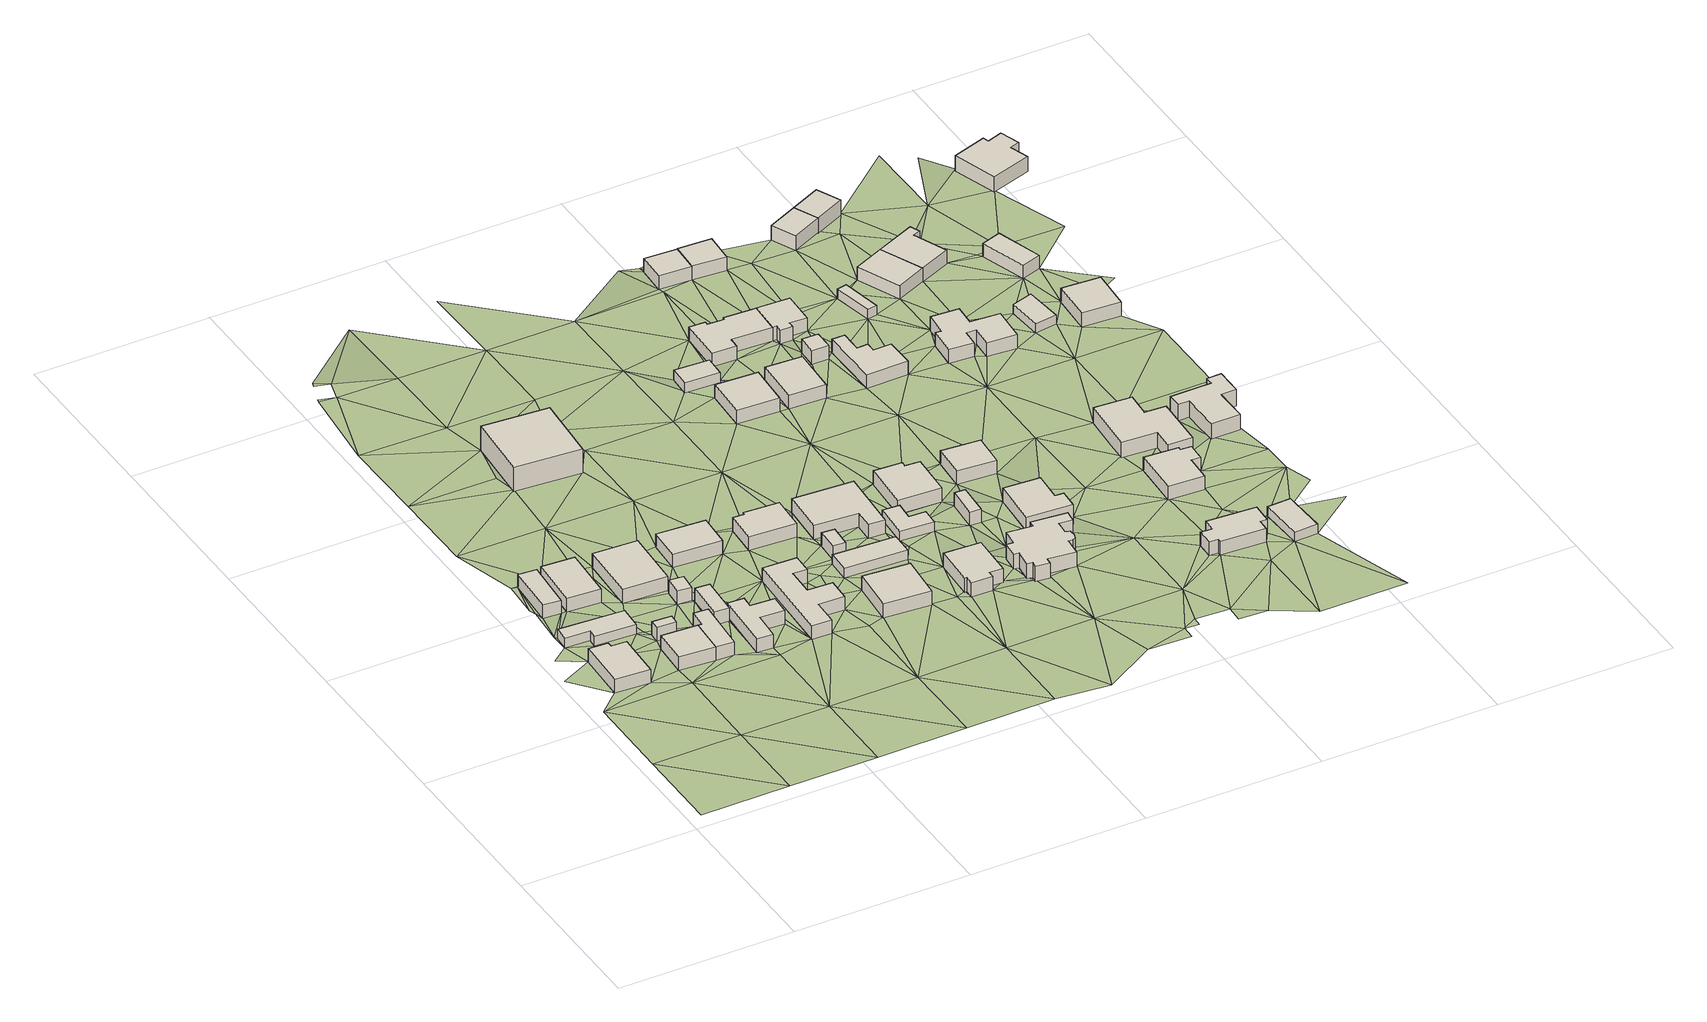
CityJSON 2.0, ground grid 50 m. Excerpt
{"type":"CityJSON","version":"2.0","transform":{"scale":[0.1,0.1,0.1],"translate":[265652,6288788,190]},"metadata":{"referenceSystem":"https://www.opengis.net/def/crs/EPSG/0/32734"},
"CityObjects":{
"building1":{"type":"Building","attributes":{"address":"16 Johannes Street Mamre 7347 Cape Town","building":"house","building:levels":"1","building_height":4.1,"roof_height":196.97,"ground_height":192.87,"plus_code":"4FRWFFPG+8R4"},"geometry":[{"type":"Solid","lod":"1","boundaries":[[[[0,1,2,3]],[[1,4,5,2]],[[4,6,7,5]],[[6,8,9,7]],[[8,10,11,9]],[[10,0,3,11]],[[3,2,5,7,9,11]],[[10,8,6,4,1,0]]]]}]},
"building2":{"type":"Building","attributes":{"address":"Johannes Street Mamre 7347 Cape Town","building":"cabin","building:levels":"1","building_height":2.8,"roof_height":195.83,"ground_height":193.03,"plus_code":"4FRWFFPG+9RH"},"geometry":[{"type":"Solid","lod":"1","boundaries":[[[[12,13,14,15]],[[13,16,17,14]],[[16,18,19,17]],[[18,20,21,19]],[[20,22,23,21]],[[22,12,15,23]],[[15,14,17,19,21,23]],[[22,20,18,16,13,12]]]]}]},
"building3":{"type":"Building","attributes":{"building":"garage","building:levels":"1","building_height":4.1,"roof_height":197.47,"ground_height":193.37,"plus_code":"4FRWFFPG+CRM"},"geometry":[{"type":"Solid","lod":"1","boundaries":[[[[24,25,26,27]],[[25,28,29,26]],[[28,30,31,29]],[[30,24,27,31]],[[27,26,29,31]],[[30,28,25,24]]]]}]},
"building4":{"type":"Building","attributes":{"address":"47 Main Road Mamre 7347 Cape Town","building":"house","building:levels":"1","building_height":4.1,"roof_height":197.3,"ground_height":193.2,"plus_code":"4FRWFFPG+CVJ"},"geometry":[{"type":"Solid","lod":"1","boundaries":[[[[32,33,34,35]],[[33,36,37,34]],[[36,38,39,37]],[[38,32,35,39]],[[35,34,37,39]],[[38,36,33,32]]]]}]},
"building5":{"type":"Building","attributes":{"address":"14 Johannes Street Mamre 7347 Cape Town","building":"house","building:levels":"1","building_height":4.1,"roof_height":197.09,"ground_height":192.99,"plus_code":"4FRWFFPG+8W2"},"geometry":[{"type":"Solid","lod":"1","boundaries":[[[[40,41,42,43]],[[41,44,45,42]],[[44,46,47,45]],[[46,40,43,47]],[[43,42,45,47]],[[46,44,41,40]]]]}]},
"building6":{"type":"Building","attributes":{"address":"Johannes Street Mamre 7347 Cape Town","building":"yes","building:levels":"1","building_height":4.1,"roof_height":197.13,"ground_height":193.03,"plus_code":"4FRWFFPG+8WJ"},"geometry":[{"type":"Solid","lod":"1","boundaries":[[[[48,49,50,51]],[[49,52,53,50]],[[52,54,55,53]],[[54,48,51,55]],[[51,50,53,55]],[[54,52,49,48]]]]}]},
"building7":{"type":"Building","attributes":{"building":"garage","building:levels":"1","building_height":4.1,"roof_height":197.09,"ground_height":192.99,"plus_code":"4FRWFFPG+7WX"},"geometry":[{"type":"Solid","lod":"1","boundaries":[[[[46,56,57,47]],[[56,58,59,57]],[[58,60,61,59]],[[60,62,63,61]],[[62,40,43,63]],[[40,46,47,43]],[[47,57,59,61,63,43]],[[40,62,60,58,56,46]]]]}]},
"building8":{"type":"Building","attributes":{"address":"45 Main Road Mamre 7347 Cape Town","building":"house","building:levels":"1","building_height":4.1,"roof_height":197.3,"ground_height":193.2,"plus_code":"4FRWFFPG+CWG"},"geometry":[{"type":"Solid","lod":"1","boundaries":[[[[64,65,66,67]],[[65,68,69,66]],[[68,70,71,69]],[[70,64,67,71]],[[67,66,69,71]],[[70,68,65,64]]]]}]},
"building9":{"type":"Building","attributes":{"address":"Main Road Mamre 7347 Cape Town","building":"yes","building:levels":"1","building_height":4.1,"roof_height":197.06,"ground_height":192.96,"plus_code":"4FRWFFPG+9XJ"},"geometry":[{"type":"Solid","lod":"1","boundaries":[[[[72,73,74,75]],[[73,76,77,74]],[[76,78,79,77]],[[78,72,75,79]],[[75,74,77,79]],[[78,76,73,72]]]]}]},
"building10":{"type":"Building","attributes":{"address":"Johannes Street Mamre 7347 Cape Town","building":"garage","building:levels":"1","building_height":4.1,"roof_height":197.06,"ground_height":192.96,"plus_code":"4FRWFFPG+8XV"},"geometry":[{"type":"Solid","lod":"1","boundaries":[[[[80,81,82,83]],[[81,84,85,82]],[[84,86,87,85]],[[86,80,83,87]],[[83,82,85,87]],[[86,84,81,80]]]]}]},
"building11":{"type":"Building","attributes":{"address":"12 Johannes Street Mamre 7347 Cape Town","building":"house","building:levels":"1","building_height":4.1,"roof_height":197.06,"ground_height":192.96,"plus_code":"4FRWFFPH+822"},"geometry":[{"type":"Solid","lod":"1","boundaries":[[[[88,89,90,91]],[[89,92,93,90]],[[92,94,95,93]],[[94,96,97,95]],[[96,98,99,97]],[[98,100,101,99]],[[100,102,103,101]],[[102,88,91,103]],[[91,90,93,95,97,99,101,103]],[[102,100,98,96,94,92,89,88]]]]}]},
"building12":{"type":"Building","attributes":{"address":"43 Main Road Mamre 7347 Cape Town","building":"house","building:levels":"1","building_height":4.1,"roof_height":197.12,"ground_height":193.02,"plus_code":"4FRWFFPH+C2J"},"geometry":[{"type":"Solid","lod":"1","boundaries":[[[[104,105,106,107]],[[105,108,109,106]],[[108,110,111,109]],[[110,104,107,111]],[[107,106,109,111]],[[110,108,105,104]]]]}]},
"building13":{"type":"Building","attributes":{"address":"Mamre Community Church 24 Main Road Mamre 7347 Cape Town","building":"church","building:levels":"2","amenity":"place_of_worship","building_height":6.9,"roof_height":199.6,"ground_height":192.7,"plus_code":"4FRWFFPG+JWQ"},"geometry":[{"type":"Solid","lod":"1","boundaries":[[[[112,113,114,115]],[[113,116,117,114]],[[116,118,119,117]],[[118,112,115,119]],[[115,114,117,119]],[[118,116,113,112]]]]}]},
"building14":{"type":"Building","attributes":{"address":"10 Johannes Street Mamre 7347 Cape Town","building":"house","building:levels":"1","building_height":4.1,"roof_height":197.01,"ground_height":192.91,"plus_code":"4FRWFFPH+837"},"geometry":[{"type":"Solid","lod":"1","boundaries":[[[[120,121,122,123]],[[121,124,125,122]],[[124,126,127,125]],[[126,128,129,127]],[[128,130,131,129]],[[130,132,133,131]],[[132,134,135,133]],[[134,136,137,135]],[[136,138,139,137]],[[138,120,123,139]],[[123,122,125,127,129,131,133,135,137,139]],[[138,136,134,132,130,128,126,124,121,120]]]]}]},
"building15":{"type":"Building","attributes":{"address":"41 Main Road Mamre 7347 Cape Town","building":"house","building:levels":"1","building_height":4.1,"roof_height":196.92,"ground_height":192.82,"plus_code":"4FRWFFPH+C3H"},"geometry":[{"type":"Solid","lod":"1","boundaries":[[[[140,141,142,143]],[[141,144,145,142]],[[144,146,147,145]],[[146,148,149,147]],[[148,150,151,149]],[[150,140,143,151]],[[143,142,145,147,149,151]],[[150,148,146,144,141,140]]]]}]},
"building16":{"type":"Building","attributes":{"address":"8 Johannes Street Mamre 7347 Cape Town","building":"house","building:levels":"1","building_height":4.1,"roof_height":197.15,"ground_height":193.05,"plus_code":"4FRWFFPH+75J"},"geometry":[{"type":"Solid","lod":"1","boundaries":[[[[152,153,154,155]],[[153,156,157,154]],[[156,158,159,157]],[[158,152,155,159]],[[155,154,157,159]],[[158,156,153,152]]]]}]},
"building17":{"type":"Building","attributes":{"address":"Main Road Mamre 7347 Cape Town","building":"yes","building:levels":"1","building_height":4.1,"roof_height":197.01,"ground_height":192.91,"plus_code":"4FRWFFPH+94H"},"geometry":[{"type":"Solid","lod":"1","boundaries":[[[[160,161,162,163]],[[161,164,165,162]],[[164,166,167,165]],[[166,160,163,167]],[[163,162,165,167]],[[166,164,161,160]]]]}]},
"building18":{"type":"Building","attributes":{"address":"Johannes Street Mamre 7347 Cape Town","building":"cabin","building:levels":"1","building_height":2.8,"roof_height":195.76,"ground_height":192.96,"plus_code":"4FRWFFPH+85V"},"geometry":[{"type":"Solid","lod":"1","boundaries":[[[[168,169,170,171]],[[169,172,173,170]],[[172,174,175,173]],[[174,168,171,175]],[[171,170,173,175]],[[174,172,169,168]]]]}]},
"building19":{"type":"Building","attributes":{"address":"39 Main Road Mamre 7347 Cape Town","building":"house","building:levels":"1","building_height":4.1,"roof_height":196.96,"ground_height":192.86,"plus_code":"4FRWFFPH+C58"},"geometry":[{"type":"Solid","lod":"1","boundaries":[[[[176,177,178,179]],[[177,180,181,178]],[[180,182,183,181]],[[182,184,185,183]],[[184,186,187,185]],[[186,176,179,187]],[[179,178,181,183,185,187]],[[186,184,182,180,177,176]]]]}]},
"building20":{"type":"Building","attributes":{"address":"6 Johannes Street Mamre 7347 Cape Town","building":"house","building:levels":"1","building_height":4.1,"roof_height":197.35,"ground_height":193.25,"plus_code":"4FRWFFPH+76H"},"geometry":[{"type":"Solid","lod":"1","boundaries":[[[[188,189,190,191]],[[189,192,193,190]],[[192,194,195,193]],[[194,196,197,195]],[[196,198,199,197]],[[198,200,201,199]],[[200,202,203,201]],[[202,188,191,203]],[[191,190,193,195,197,199,201,203]],[[202,200,198,196,194,192,189,188]]]]}]},
"building21":{"type":"Building","attributes":{"address":"Main Road Mamre 7347 Cape Town","building":"cabin","building:levels":"1","building_height":2.8,"roof_height":195.76,"ground_height":192.96,"plus_code":"4FRWFFPH+96P"},"geometry":[{"type":"Solid","lod":"1","boundaries":[[[[204,205,206,207]],[[205,208,209,206]],[[208,210,211,209]],[[210,212,213,211]],[[212,214,215,213]],[[214,204,207,215]],[[207,206,209,211,213,215]],[[214,212,210,208,205,204]]]]}]},
"building22":{"type":"Building","attributes":{"address":"Main Road Mamre 7347 Cape Town","building":"cabin","building:levels":"1","building_height":2.8,"roof_height":195.08,"ground_height":192.28,"plus_code":"4FRWFFPH+M58"},"geometry":[{"type":"Solid","lod":"1","boundaries":[[[[216,217,218,219]],[[217,220,221,218]],[[220,222,223,221]],[[222,216,219,223]],[[219,218,221,223]],[[222,220,217,216]]]]}]},
"building23":{"type":"Building","attributes":{"address":"22 Main Road Mamre 7347 Cape Town","building":"house","building:levels":"1","building_height":4.1,"roof_height":196.78,"ground_height":192.68,"plus_code":"4FRWFFPH+J62"},"geometry":[{"type":"Solid","lod":"1","boundaries":[[[[224,225,226,227]],[[225,228,229,226]],[[228,230,231,229]],[[230,224,227,231]],[[227,226,229,231]],[[230,228,225,224]]]]}]},
"building24":{"type":"Building","attributes":{"address":"37 Main Road Mamre 7347 Cape Town","building":"house","building:levels":"1","building_height":4.1,"roof_height":196.96,"ground_height":192.86,"plus_code":"4FRWFFPH+C77"},"geometry":[{"type":"Solid","lod":"1","boundaries":[[[[232,233,234,235]],[[233,236,237,234]],[[236,238,239,237]],[[238,240,241,239]],[[240,242,243,241]],[[242,232,235,243]],[[235,234,237,239,241,243]],[[242,240,238,236,233,232]]]]}]},
"building25":{"type":"Building","attributes":{"address":"Johannes Street Mamre 7347 Cape Town","building":"yes","building:levels":"1","building_height":4.1,"roof_height":197.2,"ground_height":193.1,"plus_code":"4FRWFFPH+982"},"geometry":[{"type":"Solid","lod":"1","boundaries":[[[[244,245,246,247]],[[245,248,249,246]],[[248,250,251,249]],[[250,244,247,251]],[[247,246,249,251]],[[250,248,245,244]]]]}]},
"building26":{"type":"Building","attributes":{"address":"4 Johannes Street Mamre 7347 Cape Town","building":"house","building:levels":"1","building_height":4.1,"roof_height":197.57,"ground_height":193.47,"plus_code":"4FRWFFPH+788"},"geometry":[{"type":"Solid","lod":"1","boundaries":[[[[252,253,254,255]],[[253,256,257,254]],[[256,258,259,257]],[[258,260,261,259]],[[260,262,263,261]],[[262,264,265,263]],[[264,266,267,265]],[[266,268,269,267]],[[268,270,271,269]],[[270,272,273,271]],[[272,274,275,273]],[[274,276,277,275]],[[276,278,279,277]],[[278,280,281,279]],[[280,282,283,281]],[[282,284,285,283]],[[284,286,287,285]],[[286,288,289,287]],[[288,290,291,289]],[[290,292,293,291]],[[292,294,295,293]],[[294,252,255,295]],[[255,254,257,259,261,263,265,267,269,271,273,275,277,279,281,283,285,287,289,291,293,295]],[[294,292,290,288,286,284,282,280,278,276,274,272,270,268,266,264,262,260,258,256,253,252]]]]}]},
"building27":{"type":"Building","attributes":{"address":"20 Main Road Mamre 7347 Cape Town","building":"house","building:levels":"1","building_height":4.1,"roof_height":196.78,"ground_height":192.68,"plus_code":"4FRWFFPH+J72"},"geometry":[{"type":"Solid","lod":"1","boundaries":[[[[296,297,298,299]],[[297,300,301,298]],[[300,302,303,301]],[[302,296,299,303]],[[299,298,301,303]],[[302,300,297,296]]]]}]},
"building28":{"type":"Building","attributes":{"address":"3B Alpha Crescent Mamre 7347 Cape Town","building":"house","building:levels":"1","building_height":4.1,"roof_height":196.38,"ground_height":192.28,"plus_code":"4FRWFFPH+M6X"},"geometry":[{"type":"Solid","lod":"1","boundaries":[[[[304,305,306,307]],[[305,308,309,306]],[[308,310,311,309]],[[310,312,313,311]],[[312,314,315,313]],[[314,316,317,315]],[[316,318,319,317]],[[318,320,321,319]],[[320,322,323,321]],[[322,304,307,323]],[[307,306,309,311,313,315,317,319,321,323]],[[322,320,318,316,314,312,310,308,305,304]]]]}]},
"building29":{"type":"Building","attributes":{"address":"2 Johannes Street Mamre 7347 Cape Town","building":"house","building:levels":"1","building_height":4.1,"roof_height":197.2,"ground_height":193.1,"plus_code":"4FRWFFPH+89V"},"geometry":[{"type":"Solid","lod":"1","boundaries":[[[[324,325,326,327]],[[325,328,329,326]],[[328,330,331,329]],[[330,332,333,331]],[[332,334,335,333]],[[334,324,327,335]],[[327,326,329,331,333,335]],[[334,332,330,328,325,324]]]]}]},
"building30":{"type":"Building","attributes":{"address":"35 Main Road Mamre 7347 Cape Town","building":"house","building:levels":"1","building_height":4.1,"roof_height":196.82,"ground_height":192.72,"plus_code":"4FRWFFPH+C8H"},"geometry":[{"type":"Solid","lod":"1","boundaries":[[[[336,337,338,339]],[[337,340,341,338]],[[340,342,343,341]],[[342,336,339,343]],[[339,338,341,343]],[[342,340,337,336]]]]}]},
"building31":{"type":"Building","attributes":{"address":"4B Alpha Crescent Mamre 7347 Cape Town","building":"house","building:levels":"1","building_height":4.1,"roof_height":195.96,"ground_height":191.86,"plus_code":"4FRWFFPH+R69"},"geometry":[{"type":"Solid","lod":"1","boundaries":[[[[344,345,346,347]],[[345,348,349,346]],[[348,350,351,349]],[[350,344,347,351]],[[347,346,349,351]],[[350,348,345,344]]]]}]},
"building32":{"type":"Building","attributes":{"building":"garage","building:levels":"1","building_height":4.1,"roof_height":196.83,"ground_height":192.73,"plus_code":"4FRWFFPH+J8R"},"geometry":[{"type":"Solid","lod":"1","boundaries":[[[[352,353,354,355]],[[353,356,357,354]],[[356,358,359,357]],[[358,352,355,359]],[[355,354,357,359]],[[358,356,353,352]]]]}]},
"building33":{"type":"Building","attributes":{"address":"3A Alpha Crescent Mamre 7347 Cape Town","building":"house","building:levels":"1","building_height":4.1,"roof_height":196.5,"ground_height":192.4,"plus_code":"4FRWFFPH+M8R"},"geometry":[{"type":"Solid","lod":"1","boundaries":[[[[360,361,362,363]],[[361,364,365,362]],[[364,366,367,365]],[[366,368,369,367]],[[368,370,371,369]],[[370,372,373,371]],[[372,374,375,373]],[[374,360,363,375]],[[363,362,365,367,369,371,373,375]],[[374,372,370,368,366,364,361,360]]]]}]},
"building34":{"type":"Building","attributes":{"address":"18 Main Road Mamre 7347 Cape Town","building":"house","building:levels":"1","building_height":4.1,"roof_height":196.83,"ground_height":192.73,"plus_code":"4FRWFFPH+J89"},"geometry":[{"type":"Solid","lod":"1","boundaries":[[[[376,377,378,379]],[[377,380,381,378]],[[380,382,383,381]],[[382,384,385,383]],[[384,386,387,385]],[[386,388,389,387]],[[388,390,391,389]],[[390,376,379,391]],[[379,378,381,383,385,387,389,391]],[[390,388,386,384,382,380,377,376]]]]}]},
"building35":{"type":"Building","attributes":{"address":"4A Alpha Crescent Mamre 7347 Cape Town","building":"house","building:levels":"1","building_height":4.1,"roof_height":196.12,"ground_height":192.02,"plus_code":"4FRWFFPH+R79"},"geometry":[{"type":"Solid","lod":"1","boundaries":[[[[344,392,393,394]],[[392,395,396,393]],[[395,345,397,396]],[[345,344,394,397]],[[394,393,396,397]],[[345,395,392,344]]]]}]},
"building36":{"type":"Building","attributes":{"address":"3 Johannes Street Mamre 7347 Cape Town","building":"house","building:levels":"1","building_height":4.1,"roof_height":197.97,"ground_height":193.87,"plus_code":"4FRWFFPH+6G3"},"geometry":[{"type":"Solid","lod":"1","boundaries":[[[[398,399,400,401]],[[399,402,403,400]],[[402,404,405,403]],[[404,406,407,405]],[[406,408,409,407]],[[408,410,411,409]],[[410,412,413,411]],[[412,414,415,413]],[[414,416,417,415]],[[416,398,401,417]],[[401,400,403,405,407,409,411,413,415,417]],[[416,414,412,410,408,406,404,402,399,398]]]]}]},
"building37":{"type":"Building","attributes":{"address":"Mamre 7347 Cape Town","building":"cabin","building:levels":"1","building_height":2.8,"roof_height":195.3,"ground_height":192.5,"plus_code":"4FRWFFPH+M9Q"},"geometry":[{"type":"Solid","lod":"1","boundaries":[[[[418,419,420,421]],[[419,422,423,420]],[[422,424,425,423]],[[424,418,421,425]],[[421,420,423,425]],[[424,422,419,418]]]]}]},
"building38":{"type":"Building","attributes":{"address":"1 Johannes Street Mamre 7347 Cape Town","building":"house","building:levels":"1","building_height":4.1,"roof_height":197.66,"ground_height":193.56,"plus_code":"4FRWFFPH+7GV"},"geometry":[{"type":"Solid","lod":"1","boundaries":[[[[426,427,428,429]],[[427,430,431,428]],[[430,432,433,431]],[[432,434,435,433]],[[434,436,437,435]],[[436,438,439,437]],[[438,440,441,439]],[[440,426,429,441]],[[429,428,431,433,435,437,439,441]],[[440,438,436,434,432,430,427,426]]]]}]},
"building39":{"type":"Building","attributes":{"address":"Halbeck Street Mamre 7347 Cape Town","building":"cabin","building:levels":"1","building_height":2.8,"roof_height":196.67,"ground_height":193.87,"plus_code":"4FRWFFPH+5HX"},"geometry":[{"type":"Solid","lod":"1","boundaries":[[[[442,443,444,445]],[[443,446,447,444]],[[446,448,449,447]],[[448,442,445,449]],[[445,444,447,449]],[[448,446,443,442]]]]}]},
"building40":{"type":"Building","attributes":{"address":"33 Main Road Mamre 7347 Cape Town","building":"house","building:levels":"1","building_height":4.1,"roof_height":197.66,"ground_height":193.56,"plus_code":"4FRWFFPH+9GG"},"geometry":[{"type":"Solid","lod":"1","boundaries":[[[[450,451,452,453]],[[451,454,455,452]],[[454,456,457,455]],[[456,458,459,457]],[[458,460,461,459]],[[460,462,463,461]],[[462,464,465,463]],[[464,450,453,465]],[[453,452,455,457,459,461,463,465]],[[464,462,460,458,456,454,451,450]]]]}]},
"building41":{"type":"Building","attributes":{"address":"16 Main Road Mamre 7347 Cape Town","building":"house","building:levels":"1","building_height":4.1,"roof_height":196.92,"ground_height":192.82,"plus_code":"4FRWFFPH+HFV"},"geometry":[{"type":"Solid","lod":"1","boundaries":[[[[466,467,468,469]],[[467,470,471,468]],[[470,472,473,471]],[[472,474,475,473]],[[474,476,477,475]],[[476,478,479,477]],[[478,480,481,479]],[[480,482,483,481]],[[482,484,485,483]],[[484,486,487,485]],[[486,488,489,487]],[[488,466,469,489]],[[469,468,471,473,475,477,479,481,483,485,487,489]],[[488,486,484,482,480,478,476,474,472,470,467,466]]]]}]},
"building42":{"type":"Building","attributes":{"address":"2B Alpha Crescent Mamre 7347 Cape Town","building":"house","building:levels":"1","building_height":4.1,"roof_height":196.36,"ground_height":192.26,"plus_code":"4FRWFFPH+RC6"},"geometry":[{"type":"Solid","lod":"1","boundaries":[[[[490,491,492,493]],[[491,494,495,492]],[[494,496,497,495]],[[496,490,493,497]],[[493,492,495,497]],[[496,494,491,490]]]]}]},
"building43":{"type":"Building","attributes":{"address":"1B Alpha Crescent Mamre 7347 Cape Town","building":"house","building:levels":"1","building_height":4.1,"roof_height":196.6,"ground_height":192.5,"plus_code":"4FRWFFPH+PC5"},"geometry":[{"type":"Solid","lod":"1","boundaries":[[[[498,499,500,501]],[[499,502,503,500]],[[502,504,505,503]],[[504,498,501,505]],[[501,500,503,505]],[[504,502,499,498]]]]}]},
"building44":{"type":"Building","attributes":{"address":"2A Alpha Crescent Mamre 7347 Cape Town","building":"house","building:levels":"1","building_height":4.1,"roof_height":196.36,"ground_height":192.26,"plus_code":"4FRWFFPH+RCH"},"geometry":[{"type":"Solid","lod":"1","boundaries":[[[[506,507,493,492]],[[507,508,509,493]],[[508,510,511,509]],[[510,506,492,511]],[[492,493,509,511]],[[510,508,507,506]]]]}]},
"building45":{"type":"Building","attributes":{"address":"1A Alpha Crescent Mamre 7347 Cape Town","building":"house","building:levels":"1","building_height":4.1,"roof_height":196.6,"ground_height":192.5,"plus_code":"4FRWFFPH+PFG"},"geometry":[{"type":"Solid","lod":"1","boundaries":[[[[512,513,505,501]],[[513,514,515,505]],[[514,516,517,515]],[[516,518,519,517]],[[518,520,521,519]],[[520,512,501,521]],[[501,505,515,517,519,521]],[[520,518,516,514,513,512]]]]}]},
"building46":{"type":"Building","attributes":{"building":"cabin","building:levels":"1","building_height":2.8,"roof_height":195.7,"ground_height":192.9,"plus_code":"4FRWFFPH+HGQ"},"geometry":[{"type":"Solid","lod":"1","boundaries":[[[[522,523,524,525]],[[523,526,527,524]],[[526,528,529,527]],[[528,522,525,529]],[[525,524,527,529]],[[528,526,523,522]]]]}]},
"building47":{"type":"Building","attributes":{"address":"31 Main Road Mamre 7347 Cape Town","building":"house","building:levels":"1","building_height":4.1,"roof_height":197.88,"ground_height":193.78,"plus_code":"4FRWFFPH+9J7"},"geometry":[{"type":"Solid","lod":"1","boundaries":[[[[530,531,532,533]],[[531,534,535,532]],[[534,536,537,535]],[[536,538,539,537]],[[538,540,541,539]],[[540,542,543,541]],[[542,544,545,543]],[[544,546,547,545]],[[546,548,549,547]],[[548,530,533,549]],[[533,532,535,537,539,541,543,545,547,549]],[[548,546,544,542,540,538,536,534,531,530]]]]}]},
"building48":{"type":"Building","attributes":{"address":"14 Main Road Mamre 7347 Cape Town","building":"house","building:levels":"1","building_height":4.1,"roof_height":197.1,"ground_height":193,"plus_code":"4FRWFFPH+HJC"},"geometry":[{"type":"Solid","lod":"1","boundaries":[[[[550,551,552,553]],[[551,554,555,552]],[[554,556,557,555]],[[556,550,553,557]],[[553,552,555,557]],[[556,554,551,550]]]]}]},
"building49":{"type":"Building","attributes":{"address":"Mamre 7347 Cape Town","building":"house","building:levels":"1","building_height":4.1,"roof_height":196.78,"ground_height":192.68,"plus_code":"4FRWFFPH+MHG"},"geometry":[{"type":"Solid","lod":"1","boundaries":[[[[558,559,560,561]],[[559,562,563,560]],[[562,564,565,563]],[[564,558,561,565]],[[561,560,563,565]],[[564,562,559,558]]]]}]},
"building50":{"type":"Building","attributes":{"address":"16 Tol Street Mamre 7347 Cape Town","building":"house","building:levels":"1","building_height":4.1,"roof_height":196.63,"ground_height":192.53,"plus_code":"4FRWFFPH+RJ5"},"geometry":[{"type":"Solid","lod":"1","boundaries":[[[[566,567,568,569]],[[567,570,571,568]],[[570,572,573,571]],[[572,574,575,573]],[[574,576,577,575]],[[576,578,579,577]],[[578,580,581,579]],[[580,566,569,581]],[[569,568,571,573,575,577,579,581]],[[580,578,576,574,572,570,567,566]]]]}]},
"terrain1":{"type":"TINRelief","geometry":[{"type":"CompositeSurface","lod":"1","boundaries":[[[582,583,584]],[[582,585,586]],[[585,582,584]],[[587,0,10]],[[586,588,0]],[[589,10,13]],[[585,590,586]],[[590,588,586]],[[12,591,13]],[[10,18,13]],[[10,8,18]],[[591,28,592]],[[30,591,12]],[[16,13,18]],[[28,591,30]],[[8,6,593]],[[28,25,592]],[[594,592,25]],[[18,8,593]],[[585,584,595]],[[30,12,596]],[[25,597,594]],[[588,590,44]],[[588,41,593]],[[598,18,593]],[[12,599,596]],[[44,41,588]],[[600,597,33]],[[25,33,597]],[[24,30,596]],[[25,24,33]],[[33,24,596]],[[593,41,54]],[[593,54,598]],[[590,585,601]],[[44,590,46]],[[596,599,38]],[[601,585,595]],[[598,54,52]],[[52,602,598]],[[599,598,602]],[[48,54,41]],[[600,33,603]],[[46,590,56]],[[602,52,49]],[[602,49,599]],[[38,599,604]],[[605,606,600]],[[48,41,40]],[[38,604,607]],[[32,38,607]],[[590,608,56]],[[33,32,603]],[[590,601,608]],[[604,599,72]],[[72,599,49]],[[49,48,60]],[[48,40,60]],[[607,604,609]],[[607,609,32]],[[603,605,600]],[[60,40,62]],[[49,60,72]],[[610,606,118]],[[32,609,603]],[[72,78,604]],[[80,58,56]],[[604,78,70]],[[601,595,611]],[[88,56,608]],[[612,610,613]],[[81,56,88]],[[614,606,605]],[[81,80,56]],[[86,60,58]],[[72,60,86]],[[80,86,58]],[[118,606,614]],[[89,88,608]],[[64,603,609]],[[615,612,613]],[[73,72,86]],[[88,102,81]],[[76,70,78]],[[613,610,616]],[[617,608,601]],[[86,84,73]],[[81,102,84]],[[73,84,76]],[[618,619,620]],[[70,76,110]],[[89,608,617]],[[616,610,118]],[[110,64,70]],[[92,89,94]],[[621,84,102]],[[102,100,621]],[[622,617,601]],[[601,611,623]],[[118,614,605]],[[94,89,617]],[[624,605,603]],[[100,98,96]],[[64,110,108]],[[603,64,625]],[[622,601,623]],[[620,613,626]],[[104,76,84]],[[110,76,104]],[[621,627,84]],[[94,617,96]],[[621,100,627]],[[626,613,616]],[[628,618,620]],[[100,96,627]],[[64,108,625]],[[603,625,624]],[[617,627,96]],[[104,84,627]],[[626,628,620]],[[622,623,629]],[[108,105,625]],[[622,630,631]],[[616,118,632]],[[623,611,633]],[[630,622,629]],[[104,627,148]],[[130,128,126]],[[629,623,634]],[[624,625,635]],[[126,124,130]],[[148,627,132]],[[146,105,104]],[[636,626,616]],[[637,632,118]],[[148,146,104]],[[629,634,630]],[[624,635,637]],[[130,124,638]],[[158,124,630]],[[132,130,638]],[[141,105,146]],[[634,623,639]],[[630,634,158]],[[628,626,636]],[[623,633,640]],[[105,641,625]],[[636,616,632]],[[169,638,124]],[[150,148,132]],[[141,146,144]],[[169,124,158]],[[635,625,641]],[[132,638,168]],[[623,640,639]],[[168,638,169]],[[105,141,641]],[[166,132,168]],[[132,166,164]],[[164,150,132]],[[635,642,637]],[[169,158,643]],[[160,166,168]],[[150,164,177]],[[641,141,140]],[[640,633,644]],[[632,637,645]],[[177,164,161]],[[177,176,150]],[[176,140,150]],[[642,635,641]],[[640,646,639]],[[168,647,160]],[[643,648,169]],[[140,176,641]],[[643,639,646]],[[649,161,160]],[[177,161,650]],[[646,640,651]],[[632,645,636]],[[642,645,637]],[[649,160,647]],[[650,161,649]],[[651,640,652]],[[646,196,643]],[[646,651,653]],[[196,648,643]],[[640,644,654]],[[655,653,651]],[[653,196,646]],[[647,656,649]],[[648,657,647]],[[641,176,658]],[[659,636,660]],[[648,196,657]],[[641,224,642]],[[654,652,640]],[[657,661,647]],[[661,656,647]],[[656,661,212]],[[660,636,645]],[[652,662,663]],[[664,657,196]],[[661,657,664]],[[656,212,665]],[[666,654,644]],[[658,176,665]],[[642,667,645]],[[641,658,224]],[[212,668,665]],[[230,642,224]],[[662,652,669]],[[196,670,664]],[[230,667,642]],[[212,671,668]],[[671,212,210]],[[654,669,652]],[[645,667,220]],[[672,210,673]],[[662,674,670]],[[675,665,668]],[[662,676,674]],[[676,662,669]],[[671,675,668]],[[677,670,674]],[[665,675,658]],[[676,669,678]],[[676,679,674]],[[664,670,244]],[[654,680,669]],[[671,210,232]],[[664,244,672]],[[232,210,672]],[[670,677,282]],[[230,681,667]],[[682,654,666]],[[314,645,220]],[[658,225,224]],[[314,660,645]],[[282,244,670]],[[677,683,282]],[[684,680,654]],[[244,250,672]],[[658,675,238]],[[250,232,672]],[[685,682,666]],[[244,282,245]],[[680,684,686]],[[681,230,228]],[[225,658,296]],[[220,687,314]],[[681,316,687]],[[245,282,688]],[[250,248,232]],[[278,282,689]],[[228,225,296]],[[238,236,233]],[[682,690,654]],[[282,324,688]],[[324,282,278]],[[690,684,654]],[[248,245,688]],[[316,314,687]],[[297,296,658]],[[318,316,681]],[[228,302,681]],[[342,232,248]],[[228,296,302]],[[342,233,232]],[[681,302,318]],[[658,238,691]],[[684,692,693]],[[660,314,694]],[[682,695,696]],[[340,238,233]],[[697,692,684]],[[334,248,688]],[[688,324,334]],[[248,334,342]],[[342,340,233]],[[278,698,324]],[[696,690,682]],[[699,700,701]],[[702,660,350]],[[691,297,658]],[[660,694,350]],[[701,703,704]],[[701,704,699]],[[691,238,340]],[[705,697,684]],[[694,314,312]],[[312,310,305]],[[302,366,318]],[[334,336,342]],[[697,705,703]],[[706,324,698]],[[696,707,690]],[[320,318,361]],[[684,690,705]],[[305,310,308]],[[305,694,312]],[[704,703,705]],[[300,366,302]],[[704,706,698]],[[300,297,352]],[[334,708,336]],[[318,366,361]],[[704,705,706]],[[337,691,340]],[[350,348,702]],[[297,691,390]],[[707,709,710]],[[297,353,352]],[[711,702,348]],[[305,344,694]],[[712,713,708]],[[358,300,352]],[[353,297,390]],[[358,366,300]],[[350,694,344]],[[711,348,714]],[[714,715,711]],[[690,707,398]],[[361,366,364]],[[344,305,360]],[[714,348,716]],[[713,706,717]],[[412,705,690]],[[366,358,368]],[[713,717,708]],[[356,368,358]],[[388,353,390]],[[345,716,348]],[[690,414,412]],[[390,691,376]],[[690,398,414]],[[718,336,708]],[[336,718,337]],[[388,356,353]],[[707,710,719]],[[370,368,372]],[[720,706,705]],[[368,356,372]],[[716,721,722]],[[716,345,721]],[[356,388,386]],[[723,344,360]],[[337,724,691]],[[708,717,718]],[[720,717,706]],[[386,372,356]],[[719,398,707]],[[408,705,412]],[[384,382,386]],[[723,360,374]],[[414,398,416]],[[710,725,719]],[[721,345,726]],[[372,727,374]],[[724,376,691]],[[720,705,408]],[[380,377,382]],[[412,410,408]],[[724,337,718]],[[386,728,372]],[[386,382,728]],[[424,727,372]],[[723,374,729]],[[717,730,718]],[[424,374,727]],[[382,377,728]],[[440,717,720]],[[729,726,723]],[[399,398,719]],[[376,731,377]],[[730,717,440]],[[372,728,424]],[[719,725,442]],[[374,424,729]],[[720,408,732]],[[724,733,376]],[[376,733,731]],[[406,732,408]],[[494,726,729]],[[718,450,724]],[[442,399,719]],[[377,734,728]],[[730,450,718]],[[734,377,731]],[[404,402,399]],[[732,735,720]],[[725,736,442]],[[733,724,737]],[[442,404,399]],[[729,424,496]],[[734,738,728]],[[739,730,440]],[[729,496,494]],[[406,448,732]],[[404,448,406]],[[448,404,442]],[[734,731,740]],[[499,424,741]],[[488,737,724]],[[742,743,440]],[[502,741,738]],[[440,438,742]],[[739,440,743]],[[424,499,496]],[[502,738,734]],[[735,432,430]],[[724,744,488]],[[499,741,502]],[[737,745,746]],[[737,488,745]],[[443,442,736]],[[450,747,724]],[[438,436,434]],[[743,742,748]],[[735,732,749]],[[750,502,734]],[[748,742,438]],[[448,749,732]],[[438,434,748]],[[748,434,432]],[[747,744,724]],[[496,499,751]],[[450,464,752]],[[432,735,749]],[[450,752,747]],[[502,750,504]],[[753,754,750]],[[432,755,748]],[[749,448,756]],[[496,751,757]],[[498,751,499]],[[464,462,460]],[[756,443,758]],[[752,464,536]],[[460,748,538]],[[748,755,538]],[[460,536,464]],[[432,759,755]],[[750,754,528]],[[744,522,754]],[[759,432,749]],[[522,744,747]],[[536,460,538]],[[760,749,756]],[[757,751,761]],[[762,538,755]],[[754,522,528]],[[751,498,520]],[[504,750,763]],[[747,523,522]],[[528,763,750]],[[536,764,752]],[[761,751,520]],[[759,765,755]],[[766,747,752]],[[523,747,556]],[[767,504,763]],[[768,767,769]],[[536,770,771]],[[526,763,528]],[[771,764,536]],[[769,767,772]],[[773,526,523]],[[773,523,556]],[[520,774,761]],[[766,752,764]],[[747,766,556]],[[564,772,767]],[[564,767,763]],[[774,520,769]],[[526,773,763]],[[769,772,562]],[[562,772,564]],[[769,562,774]],[[763,773,559]],[[774,775,761]],[[550,556,766]],[[773,776,559]],[[776,777,559]],[[562,778,774]],[[562,559,779]],[[780,774,781]],[[781,774,778]],[[778,562,779]]]}]}
},
"vertices":[
[90,583,29],[189,578,29],[189,578,70],[90,583,70],[195,712,29],[195,712,70],[152,714,29],[152,714,70],[152,728,29],[152,728,70],[96,731,29],[96,731,70],
[78,855,29],[75,812,29],[75,812,58],[78,855,58],[145,808,29],[145,808,58],[143,784,29],[143,784,58],[259,777,29],[259,777,58],[263,845,29],[263,845,58],
[145,1083,34],[94,1087,34],[94,1087,75],[145,1083,75],[84,942,34],[84,942,75],[134,938,34],[134,938,75],
[255,1085,32],[161,1091,32],[161,1091,73],[255,1085,73],[152,940,32],[152,940,73],[246,935,32],[246,935,73],
[383,685,30],[281,691,30],[281,691,71],[383,685,71],[275,589,30],[275,589,71],[377,582,30],[377,582,71],
[343,723,30],[345,751,30],[345,751,71],[343,723,71],[290,754,30],[290,754,71],[288,726,30],[288,726,71],
[428,579,30],[428,579,71],[439,733,30],[439,733,71],[398,736,30],[398,736,71],[394,684,30],[394,684,71],
[426,1072,30],[301,1078,30],[301,1078,73],[426,1072,73],[292,907,30],[292,907,73],[417,900,30],[417,900,73],
[409,838,30],[448,834,30],[448,834,71],[409,838,71],[453,885,30],[453,885,71],[413,889,30],[413,889,71],
[446,714,30],[487,712,30],[487,712,71],[446,714,71],[494,824,30],[494,824,71],[453,827,30],[453,827,71],
[482,562,30],[528,559,30],[528,559,71],[482,562,71],[534,639,30],[534,639,71],[602,635,30],[602,635,71],[606,692,30],[606,692,71],[537,696,30],[537,696,71],[539,730,30],[539,730,71],[493,733,30],[493,733,71],
[612,972,30],[618,1068,30],[618,1068,71],[612,972,71],[481,1077,30],[481,1077,71],[475,980,30],[475,980,71],
[292,1466,22],[480,1452,22],[480,1452,96],[292,1466,96],[494,1646,22],[494,1646,96],[306,1660,22],[306,1660,96],
[689,619,29],[762,616,29],[762,616,70],[689,619,70],[765,683,29],[765,683,70],[694,686,29],[694,686,70],[697,764,29],[697,764,70],[737,762,29],[737,762,70],[739,819,29],[739,819,70],[642,823,29],[642,823,70],[630,546,29],[630,546,70],[686,544,29],[686,544,70],
[816,1048,28],[716,1054,28],[716,1054,69],[816,1048,69],[715,1046,28],[715,1046,69],[683,1048,28],[683,1048,69],[678,956,28],[678,956,69],[810,948,28],[810,948,69],
[829,540,29],[962,529,29],[962,529,72],[829,540,72],[973,659,29],[973,659,72],[840,670,29],[840,670,72],
[876,816,29],[880,880,29],[880,880,70],[876,816,70],[844,883,29],[844,883,70],[840,819,29],[840,819,70],
[830,802,29],[827,736,29],[827,736,58],[830,802,58],[1004,729,29],[1004,729,58],[1006,794,29],[1006,794,58],
[850,1046,28],[842,918,28],[842,918,70],[850,1046,70],[965,910,28],[965,910,70],[962,857,28],[962,857,70],[1009,854,28],[1009,854,70],[1021,1036,28],[1021,1036,70],
[1124,508,30],[1125,528,30],[1125,528,73],[1124,508,73],[1163,526,30],[1163,526,73],[1169,651,30],[1169,651,73],[1064,656,30],[1064,656,73],[1059,536,30],[1059,536,73],[1065,536,30],[1065,536,73],[1064,511,30],[1064,511,73],
[1120,802,29],[1123,851,29],[1123,851,58],[1120,802,58],[1075,853,29],[1075,853,58],[1079,906,29],[1079,906,58],[1031,909,29],[1031,909,58],[1025,808,29],[1025,808,58],
[968,1626,21],[971,1687,21],[971,1687,51],[968,1626,51],[872,1692,21],[872,1692,51],[869,1630,21],[869,1630,51],
[914,1444,27],[1033,1438,27],[1033,1438,68],[914,1444,68],[1040,1561,27],[1040,1561,68],[920,1567,27],[920,1567,68],
[1199,905,27],[1206,1030,27],[1206,1030,70],[1199,905,70],[1164,1033,27],[1164,1033,70],[1165,1048,27],[1165,1048,70],[1085,1052,27],[1085,1052,70],[1077,912,27],[1077,912,70],
[1207,778,31],[1239,776,31],[1239,776,72],[1207,778,72],[1245,868,31],[1245,868,72],[1214,870,31],[1214,870,72],
[1235,491,31],[1274,486,31],[1274,486,76],[1235,491,76],[1276,505,31],[1276,505,76],[1355,496,31],[1355,496,76],[1360,547,31],[1360,547,76],[1372,546,31],[1372,546,76],[1381,550,31],[1381,550,76],[1386,565,31],[1386,565,76],[1384,582,31],[1384,582,76],[1372,587,31],[1372,587,76],[1375,623,31],[1375,623,76],[1413,619,31],[1413,619,76],[1417,653,31],[1417,653,76],[1317,664,31],[1317,664,76],[1315,646,31],[1315,646,76],[1242,654,31],[1242,654,76],[1237,607,31],[1237,607,76],[1218,609,31],[1218,609,76],[1213,562,31],[1213,562,76],[1228,560,31],[1228,560,76],[1222,511,31],[1222,511,76],[1237,509,31],[1237,509,76],
[1058,1438,27],[1162,1433,27],[1162,1433,68],[1058,1438,68],[1169,1567,27],[1169,1567,68],[1065,1572,27],[1065,1572,68],
[1171,1808,23],[1079,1812,23],[1079,1812,64],[1171,1808,64],[1078,1805,23],[1078,1805,64],[1031,1807,23],[1031,1807,64],[1031,1817,23],[1031,1817,64],[986,1819,23],[986,1819,64],[980,1692,23],[980,1692,64],[1050,1689,23],[1050,1689,64],[1051,1720,23],[1051,1720,64],[1166,1715,23],[1166,1715,64],
[1320,690,31],[1448,682,31],[1448,682,72],[1320,690,72],[1452,736,31],[1452,736,72],[1427,738,31],[1427,738,72],[1433,822,31],[1433,822,72],[1329,829,31],[1329,829,72],
[1377,944,27],[1384,1040,27],[1384,1040,68],[1377,944,68],[1274,1048,27],[1274,1048,68],[1267,952,27],[1267,952,68],
[1120,2046,19],[1124,2129,19],[1124,2129,60],[1120,2046,60],[1032,2134,19],[1032,2134,60],[1028,2051,19],[1028,2051,60],
[1201,1576,27],[1249,1575,27],[1249,1575,68],[1201,1576,68],[1250,1632,27],[1250,1632,68],[1203,1633,27],[1203,1633,68],
[1171,1808,24],[1166,1715,24],[1166,1715,65],[1171,1808,65],[1178,1715,24],[1178,1715,65],[1177,1694,24],[1177,1694,65],[1212,1693,24],[1212,1693,65],[1212,1711,24],[1212,1711,65],[1261,1709,24],[1261,1709,65],[1265,1804,24],[1265,1804,65],
[1389,1422,27],[1388,1507,27],[1388,1507,68],[1389,1422,68],[1337,1506,27],[1337,1506,68],[1336,1534,27],[1336,1534,68],[1305,1533,27],[1305,1533,68],[1305,1596,27],[1305,1596,68],[1269,1596,27],[1269,1596,68],[1271,1420,27],[1271,1420,68],
[1215,2039,19],[1215,2039,61],[1120,2046,61],[1220,2125,19],[1220,2125,61],[1124,2129,61],
[1686,357,39],[1813,350,39],[1813,350,80],[1686,357,80],[1815,384,39],[1815,384,80],[1834,383,39],[1834,383,80],[1837,442,39],[1837,442,80],[1697,450,39],[1697,450,80],[1695,414,39],[1695,414,80],[1663,416,39],[1663,416,80],[1661,368,39],[1661,368,80],[1686,367,39],[1686,367,80],
[1418,1681,24],[1446,1686,24],[1446,1686,53],[1418,1681,53],[1423,1801,24],[1423,1801,53],[1395,1795,24],[1395,1795,53],
[1689,629,36],[1790,624,36],[1790,624,77],[1689,629,77],[1794,699,36],[1794,699,77],[1820,697,36],[1820,697,77],[1823,751,36],[1823,751,77],[1792,753,36],[1792,753,77],[1793,762,36],[1793,762,77],[1696,768,36],[1696,768,77],
[1876,317,39],[1943,320,39],[1943,320,67],[1876,317,67],[1937,449,39],[1937,449,67],[1870,446,39],[1870,446,67],
[1690,1014,29],[1678,850,29],[1678,850,77],[1690,1014,77],[1777,843,29],[1777,843,77],[1774,785,29],[1774,785,77],[1844,782,29],[1844,782,77],[1851,932,29],[1851,932,77],[1791,935,29],[1791,935,77],[1796,1007,29],[1796,1007,77],
[1681,1388,27],[1688,1488,27],[1688,1488,69],[1681,1388,69],[1604,1494,27],[1604,1494,69],[1608,1555,27],[1608,1555,69],[1528,1560,27],[1528,1560,69],[1523,1493,27],[1523,1493,69],[1507,1495,27],[1507,1495,69],[1501,1414,27],[1501,1414,69],[1570,1409,27],[1570,1409,69],[1573,1456,27],[1573,1456,69],[1601,1454,27],[1601,1454,69],[1597,1394,27],[1597,1394,69],
[1493,2070,20],[1461,2138,20],[1461,2138,64],[1493,2070,64],[1374,2098,20],[1374,2098,64],[1406,2030,20],[1406,2030,64],
[1561,1876,25],[1475,1838,25],[1475,1838,66],[1561,1876,66],[1528,1716,25],[1528,1716,66],[1615,1754,25],[1615,1754,66],
[1461,2138,16],[1493,2070,16],[1579,2110,16],[1579,2110,64],[1547,2178,16],[1547,2178,64],
[1561,1876,23],[1615,1754,23],[1704,1793,23],[1704,1793,66],[1664,1888,23],[1664,1888,66],[1685,1897,23],[1685,1897,66],[1673,1924,23],[1673,1924,66],
[1751,1421,29],[1814,1429,29],[1814,1429,57],[1751,1421,57],[1803,1539,29],[1803,1539,57],[1743,1521,29],[1743,1521,57],
[2037,984,29],[1996,984,29],[1996,984,79],[2037,984,79],[1996,961,29],[1996,961,79],[1878,960,29],[1878,960,79],[1879,920,29],[1879,920,79],[1911,921,29],[1911,921,79],[1911,809,29],[1911,809,79],[1994,809,29],[1994,809,79],[1993,906,29],[1993,906,79],[2037,906,29],[2037,906,79],
[1973,1382,28],[1980,1500,28],[1980,1500,71],[1973,1382,71],[1871,1507,28],[1871,1507,71],[1864,1388,28],[1864,1388,71],
[1838,1641,27],[1894,1659,27],[1894,1659,68],[1838,1641,68],[1852,1790,27],[1852,1790,68],[1796,1772,27],[1796,1772,68],
[1959,2008,20],[2074,2045,20],[2074,2045,66],[1959,2008,66],[2056,2099,20],[2056,2099,66],[2084,2108,20],[2084,2108,66],[2065,2165,20],[2065,2165,66],[2021,2150,20],[2021,2150,66],[2016,2167,20],[2016,2167,66],[1918,2135,20],[1918,2135,66],
[27,275,27],[27,25,27],[278,25,29],[278,275,28],[27,525,29],[5,687,29],[189,578,30],[27,775,29],[278,525,30],[73,863,29],[79,968,34],[195,712,30],[72,986,34],[529,25,29],[152,940,34],[78,1093,34],[259,777,30],[263,845,30],[27,1280,32],[529,275,29],[278,775,30],[278,1280,31],[292,907,32],[292,1466,27],[27,1530,28],[278,1030,32],[529,525,30],[301,1078,32],[27,1785,24],[781,25,31],[54,2037,21],[103,2033,21],[278,1530,27],[56,2046,21],[278,1785,22],[630,546,30],[79,2114,21],[76,2101,21],[118,2089,21],[529,775,30],[686,544,31],[781,275,30],[480,1452,25],[529,1280,28],[278,2035,17],[642,823,30],[278,2285,9],[781,525,31],[762,616,31],[689,619,31],[529,1785,20],[1032,25,33],[829,540,31],[529,1530,25],[529,2035,15],[494,1646,25],[781,775,29],[962,529,32],[1032,275,32],[781,1280,27],[781,1530,25],[973,659,30],[1182,4,37],[781,1785,21],[1032,525,32],[1006,794,30],[1004,729,30],[962,857,30],[965,910,29],[1064,511,32],[1124,508,32],[1059,536,32],[1283,275,35],[1065,536,32],[1009,854,30],[1032,775,30],[1032,1280,28],[529,2285,8],[781,2035,16],[1025,808,30],[1163,526,35],[1125,528,32],[1120,802,30],[1021,1036,29],[1334,94,37],[869,1630,25],[1032,1030,29],[1235,491,35],[1169,651,35],[1077,912,29],[1123,851,30],[1075,853,30],[1213,562,35],[1085,1052,29],[1222,511,35],[1218,609,35],[1237,509,35],[1228,560,35],[1274,486,35],[968,1626,27],[1458,126,38],[1237,607,35],[1355,496,35],[1456,88,38],[1276,505,35],[971,1687,23],[1283,775,31],[1315,646,35],[1534,275,38],[1283,1280,27],[1372,546,35],[1360,547,35],[1032,2035,19],[1498,124,38],[1499,149,38],[1381,550,35],[1417,653,34],[1375,623,35],[1372,587,35],[1384,582,35],[985,2178,11],[1386,565,35],[1413,619,38],[1534,525,38],[1448,682,34],[1597,144,38],[1433,822,34],[1594,96,38],[1676,92,39],[1031,2152,19],[1427,738,34],[1452,736,34],[1040,2139,19],[1041,2152,19],[1092,2137,19],[1534,775,34],[1534,1030,28],[1785,275,39],[1689,629,39],[1115,2165,11],[1094,2166,11],[1215,2039,20],[1534,1280,27],[1785,25,39],[1220,2125,20],[1283,1785,24],[1418,1681,25],[1283,2035,20],[1678,850,36],[1507,1495,28],[1785,525,39],[1501,1414,28],[1528,1560,28],[1790,624,39],[2036,25,40],[1570,1409,28],[1446,1686,25],[1777,843,36],[1523,1493,28],[1423,1801,25],[1785,775,36],[1774,785,36],[1681,1388,28],[1601,1454,28],[1573,1456,28],[1785,1280,28],[1844,782,36],[2011,604,41],[1608,1555,28],[1534,2035,23],[1785,1030,29],[1604,1494,28],[1688,1488,29],[1911,809,38],[1937,449,41],[1493,2070,23],[2080,420,41],[2011,696,38],[2036,525,41],[1579,2110,23],[1911,921,30],[1838,1641,29],[2036,1030,30],[1994,809,38],[2036,1280,28],[1704,1793,27],[1664,1888,27],[1685,1897,27],[1996,961,30],[1996,984,30],[1785,1785,27],[1871,1507,29],[1785,2035,23],[1785,2285,18],[1980,1500,30],[2036,1530,30],[1959,2008,25],[2036,1785,28],[1866,2230,18],[1918,2135,25]
]}
